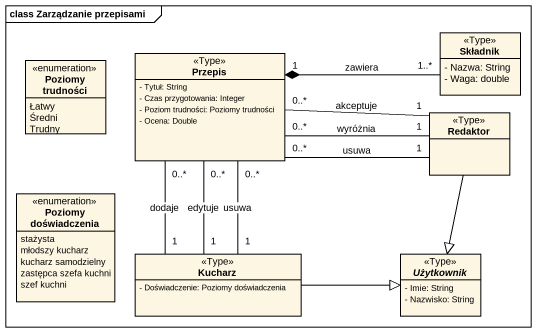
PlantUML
@startuml
mainframe class Zarządzanie przepisami
hide circle
hide empty members
skinparam classAttributeIconSize 0
enum "Poziomy trudności" as Poziomy_trudności {
  Łatwy
  Średni
  Trudny
}
class Przepis <<Type>> {
  - Tytuł: String
  - Czas przygotowania: Integer
  - Poziom trudności: Poziomy trudności
  - Ocena: Double
}
class Składnik <<Type>> {
  - Nazwa: String
  - Waga: double
}
class Redaktor <<Type>>
enum "Poziomy doświadczenia" as Poziomy_doświadczenia {
  stażysta
  młodszy kucharz
  kucharz samodzielny
  zastępca szefa kuchni
  szef kuchni
}
class Kucharz <<Type>> {
  - Doświadczenie: Poziomy doświadczenia
}
abstract class Użytkownik <<Type>> {
  - Imie: String
  - Nazwisko: String
}
Przepis "0..*" -right- "1" Redaktor : akceptuje
Składnik "1..*" -left-* "1" Przepis : zawiera
Redaktor "1" -left- "0..*" Przepis : usuwa
Redaktor "1" -left- "0..*" Przepis : wyróżnia
Redaktor --|> Użytkownik
Kucharz "1" -up- "0..*" Przepis : dodaje
Kucharz "1" -up- "0..*" Przepis : usuwa
Kucharz "1" -up- "0..*" Przepis : edytuje
Kucharz -right-|> Użytkownik
@enduml
